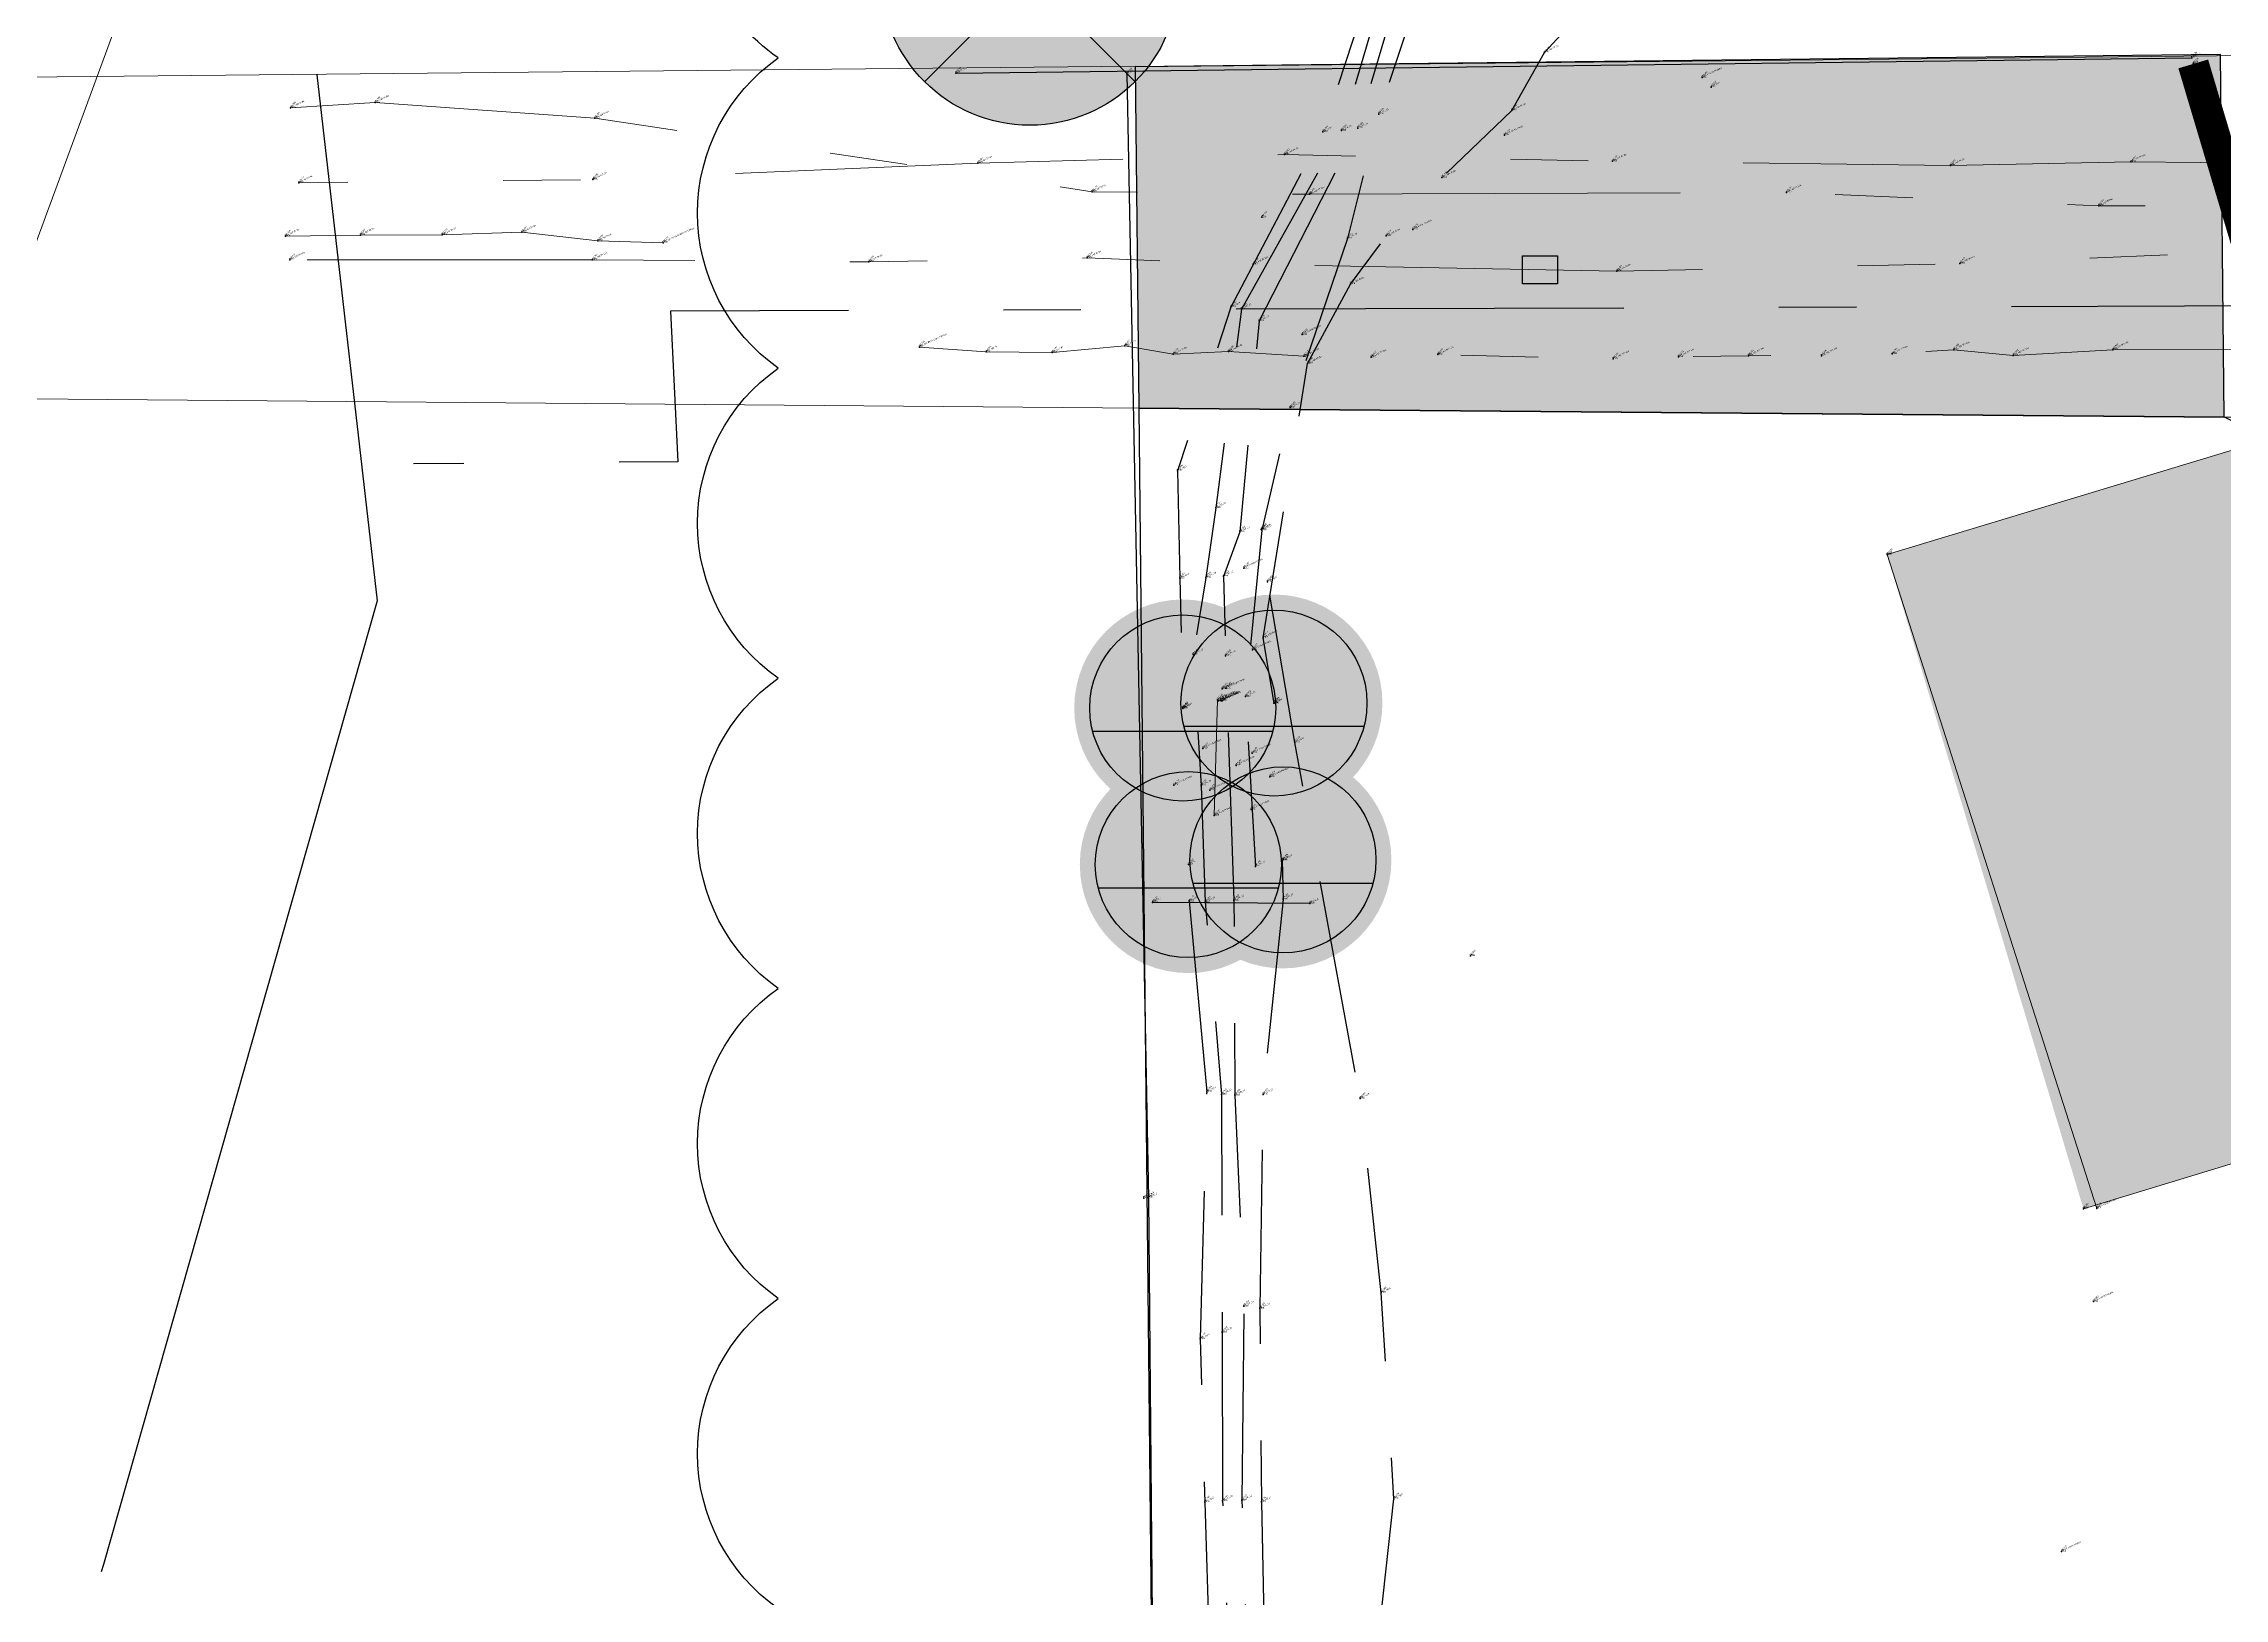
# Model space of a CAD drawing. Extents: x 39620 to 40409, y 5930668 to 5931695.
# Drawn here: x 39962.3 to 40032.6, y 5931147.7 to 5931197.8 of the extents above; entities that cross this region are included whole.
import ezdxf

# ---------------------------------------------------------------- set-up
doc = ezdxf.new("R2010")
doc.units = 0
doc.header["$LTSCALE"] = 5
doc.header["$PDSIZE"] = 0.5
for name, pattern in [('CENTERLINEX3', [5, 2.5, -1, 0.5, -1]), ('CENTERLINEX33', [6.5, 2.5, -1, 0.5, -1, 0.5, -1]), ('foc-TIELINE', [1.875, 1.25, -0.625]), ('UG_PIPE', [1.875, 1.25, -0.625])]:
    doc.linetypes.add(name, pattern=pattern)
for name, color, linetype in [('_P-Temp 3', 104, 'Continuous'), ('_P-Temp H3', 71, 'Continuous'), ('AS-FENCE', 48, 'foc-FENCE'), ('AS-PIPE-UG', 44, 'UG_PIPE'), ('AS-POWER', 104, 'foc-POWER'), ('AS-POWER-EXISTING-PP', 72, 'Continuous'), ('AS-SYMBOL', 7, 'Continuous'), ('L-TITLEDB', 4, 'Continuous'), ('P-BUFFER-PURPLE', 187, 'foc-TIELINE'), ('P-TEMP WITHIN RW-H', 254, 'Continuous'), ('PROPOSED-SCOPE', 240, 'Continuous')]:
    doc.layers.add(name, color=color, linetype=linetype)
for name, color, linetype, lineweight in [('AS-CABLE-ATCO PIPELINES', 241, 'foc-CABLE', 9), ('AS-GENERAL', 48, 'Continuous', 18), ('EXISTING PIPE (EXIST OR HP)', 240, 'CENTERLINEX33', 20)]:
    doc.layers.add(name, color=color, linetype=linetype, lineweight=lineweight)
doc.layers.add('AS-TELUS-ATCO PIPELINES', color=7, linetype='foc-TEL', lineweight=9, true_color=0xff9c38)
doc.layers.add('EXISTING PIPE IP', color=7, linetype='CENTERLINEX3', lineweight=30, true_color=0x3800e0)
doc.layers.add('P-GROUND DISTURBANCE-H', color=7, linetype='Continuous', true_color=0x999999)
doc.layers.add('P-TEMP-WITHIN RW', color=7, linetype='Continuous', true_color=0x787878)
for name, color, linetype, plot in [('Z-DESCRIPTION', 4, 'Continuous', False), ('Z-ELEVATION', 2, 'Continuous', False), ('Z-MSPOINT', 7, 'Continuous', False), ('Z-POINTNUMBER', 6, 'Continuous', False)]:
    doc.layers.add(name, color=color, linetype=linetype, plot=plot)
doc.styles.add('DESCRIPTION', font='', dxfattribs={"height": 2.5})
doc.styles.add('ELEVATION', font='', dxfattribs={"height": 2.5})
doc.styles.add('foc-LtypeFont', font='', dxfattribs={"height": 7.35})
doc.styles.add('POINTNUMBER', font='', dxfattribs={"height": 2.5})
doc.styles.get('DESCRIPTION').set_extended_font_data('Arial Narrow')
doc.styles.get('ELEVATION').set_extended_font_data('Arial Narrow')
doc.styles.get('foc-LtypeFont').set_extended_font_data('Arial Narrow')
doc.styles.get('POINTNUMBER').set_extended_font_data('Arial Narrow')
doc.linetypes.add('foc-CABLE', pattern='A,2,-1,["C",foc-LtypeFont,S=0.2,R=0,X=-0.625,Y=-0.75],-1.24,8', length=12.24)
doc.linetypes.add('foc-FENCE', pattern='A,10,-1,["X",foc-LtypeFont,S=0.2,R=0,X=-0.625,Y=-0.75],-1.24', length=12.24)
doc.linetypes.add('foc-POWER', pattern='A,6,-1,["P",foc-LtypeFont,S=0.2,R=0,X=-0.625,Y=-0.75],-1.24,4', length=12.24)
doc.linetypes.add('foc-TEL', pattern='A,2,-1,["T",foc-LtypeFont,S=0.2,R=0,X=-0.425,Y=-0.75],-1.24,8', length=12.24)

# ---------------------------------------------------------------- blocks, each defined once
blk = doc.blocks.new('POWERPOLE')
h = blk.add_hatch(color=255)
edge = h.paths.add_edge_path()
edge.add_arc((0, 0), 0.96, 0, 360)
at = {"linetype": 'Continuous'}
for p, q in [((0.679, -0.679), (-0.679, 0.679)), ((-0.679, -0.679), (0.679, 0.679))]:
    blk.add_line(p, q, dxfattribs=at)
blk.add_circle((0, 0), 0.96, dxfattribs=at)
blk = doc.blocks.new('RISER')
h = blk.add_hatch(color=255)
h.dxf.hatch_style = 1
edge = h.paths.add_edge_path()
edge.add_arc((0, 0), 0.7, 0, 360)
blk.add_hatch(color=48).paths.add_polyline_path([(0.581, -0.15), (-0.581, -0.15, 0.774597)])
at = {"color": 48}
blk.add_line((-0.581, -0.15), (0.581, -0.15), dxfattribs=at)
blk.add_circle((0, 0), 0.6, dxfattribs=at)

msp = doc.modelspace()

# ---------------------------------------------------------------- hatches: boundary and pattern name
at = {"layer": '_P-Temp H3'}
h = msp.add_hatch(color=256, dxfattribs=at)
h.dxf.hatch_style = 1
h.paths.add_polyline_path([(40028.043, 5931160.274), (40040.359, 5931164.018), (40034.006, 5931185.087), (40021.713, 5931181.363)], flags=16)
h.paths.add_polyline_path([(40047.902, 5931154.667), (40040.359, 5931164.018), (40034.006, 5931185.087), (40032.591, 5931185.792), (40057.585, 5931185.583), (40057.901, 5931154.59)], flags=17)
edge = h.paths.add_edge_path(flags=17)
edge.add_line((40047.902, 5931154.667), (40040.359, 5931164.018))
edge.add_line((40048.208, 5931124.669), (40047.902, 5931154.667))
edge.add_line((40048.208, 5931124.669), (39998.209, 5931125.054))
edge.add_line((39998.209, 5931125.054), (39997.587, 5931186.09))
edge.add_line((40032.591, 5931185.792), (39997.587, 5931186.09))
edge.add_line((40034.006, 5931185.087), (40032.591, 5931185.792))
edge.add_line((40040.359, 5931164.018), (40034.006, 5931185.087))
h.paths.add_polyline_path([(40032.591, 5931185.792), (39997.587, 5931186.09), (39998.209, 5931125.054), (40048.208, 5931124.669), (40047.902, 5931154.667), (40057.901, 5931154.59), (40057.585, 5931185.583)])
at = {"layer": 'P-GROUND DISTURBANCE-H'}
h = msp.add_hatch(color=256, dxfattribs=at)
h.dxf.hatch_style = 1
h.paths.add_polyline_path([(40009.953, 5931190.998), (40011.088, 5931190.998), (40011.088, 5931190.095), (40009.953, 5931190.095)])
at = {"layer": 'P-TEMP WITHIN RW-H'}
h = msp.add_hatch(color=256, dxfattribs=at)
h.dxf.hatch_style = 1
h.paths.add_polyline_path([(40032.585, 5931185.792), (40032.466, 5931197.49), (39997.474, 5931197.087), (39997.587, 5931186.09)])

# ---------------------------------------------------------------- linework, layer by layer
at = {"layer": '_P-Temp 3', "flags": 128}
msp.add_lwpolyline([(40047.902, 5931154.667), (40040.359, 5931164.018), (40034.006, 5931185.087), (40032.591, 5931185.792), (39997.587, 5931186.09), (39998.209, 5931125.054), (40048.208, 5931124.669), (40047.902, 5931154.667), (40057.901, 5931154.59), (40057.585, 5931185.583), (40032.591, 5931185.792)], dxfattribs=at)
at = {"layer": 'AS-CABLE-ATCO PIPELINES', "flags": 128}
msp.add_lwpolyline([(40000.021, 5931172.949), (40000.121, 5931176.674)], dxfattribs=at)
at = {"layer": 'AS-FENCE', "flags": 128}
for points in [[(39991.689, 5931196.891), (40031.538, 5931197.385)], [(39997.204, 5931196.866), (39997.902, 5931160.624), (39998.209, 5931125.054), (40053.513, 5931124.773)], [(40003.099, 5931170.114), (39998.033, 5931170.151)]]:
    msp.add_lwpolyline(points, dxfattribs=at)
at = {"layer": 'AS-GENERAL', "const_width": 1, "flags": 128}
msp.add_lwpolyline([(40031.584, 5931197.185), (40034.111, 5931188.716)], dxfattribs=at)
at = {"layer": 'AS-GENERAL', "flags": 128}
msp.add_lwpolyline([(40028.043, 5931160.274), (40040.359, 5931164.018), (40034.006, 5931185.087), (40021.713, 5931181.363), (40028.472, 5931160.285)], dxfattribs=at)
at = {"layer": 'AS-PIPE-UG', "flags": 128}
for points in [[(40001.948, 5931176.569), (40001.601, 5931178.685), (40003.03, 5931187.525), (40004.407, 5931190.085), (40005.565, 5931191.637), (40007.361, 5931193.522), (40009.612, 5931195.685), (40010.666, 5931197.555), (40012.162, 5931199.168), (40012.381, 5931200.386), (40012.312, 5931203.193), (40012.236, 5931207.477), (40011.946, 5931212.052)], [(40004.62, 5931211.965), (40004.804, 5931203.559), (40005.045, 5931199.642), (40003.516, 5931194.992), (40000.559, 5931189.344), (39998.835, 5931184.067), (39998.91, 5931180.6), (39999.004, 5931176.411)], [(40005.149, 5931212.003), (40005.252, 5931203.647), (40005.473, 5931199.605), (40004.119, 5931195.034), (40000.897, 5931189.281), (40000.066, 5931182.87), (39999.753, 5931180.617), (39999.339, 5931178.143), (39999.592, 5931173.911), (39999.724, 5931170.153), (40000.257, 5931163.953), (40000.273, 5931156.278), (40000.29, 5931150.853), (40000.653, 5931141.427), (40000.542, 5931134.452), (40000.516, 5931127.528)], [(40005.826, 5931212.029), (40005.753, 5931203.631), (40005.993, 5931199.647), (40004.649, 5931195.118), (40001.468, 5931188.9), (40000.845, 5931182.096), (40000.318, 5931180.658), (40000.385, 5931178.102), (40000.653, 5931170.209), (40000.686, 5931163.931), (40000.973, 5931157.127), (40000.911, 5931150.862), (40001.216, 5931141.437), (40001.18, 5931134.462), (40001.104, 5931127.53)], [(40006.56, 5931212.03), (40006.32, 5931203.638), (40006.67, 5931199.638), (40005.322, 5931195.567), (40004.312, 5931191.557), (40002.465, 5931186.102), (40001.548, 5931182.152), (40001.03, 5931176.787), (40001.348, 5931171.31)], [(40005.705, 5931127.325), (40005.114, 5931134.555), (40004.837, 5931142.077), (40005.809, 5931150.922), (40005.404, 5931157.561), (40004.724, 5931163.826), (40002.612, 5931175.307), (40001.736, 5931180.491), (40001.534, 5931182.176)], [(40002.207, 5931171.511), (40002.241, 5931170.247), (40001.593, 5931163.96), (40001.486, 5931157.051), (40001.538, 5931150.818), (40001.745, 5931141.42), (40001.745, 5931134.425), (40001.697, 5931127.664)], [(39999.206, 5931170.186), (39999.776, 5931164.042), (39999.568, 5931156.074), (39999.712, 5931150.813), (40000.006, 5931141.389), (39999.845, 5931134.408), (39999.726, 5931127.503)]]:
    msp.add_lwpolyline(points, dxfattribs=at)
at = {"layer": 'AS-POWER', "linetype": 'Continuous', "lineweight": 30, "flags": 128}
msp.add_lwpolyline([(39971.078, 5931196.862), (39971.081, 5931196.837), (39973.033, 5931179.872), (39964.201, 5931148.803), (39964.133, 5931148.563)], dxfattribs=at)
at = {"layer": 'AS-TELUS-ATCO PIPELINES', "lineweight": 13, "flags": 128}
msp.add_lwpolyline([(39964.61, 5931198.45), (39957.878, 5931180.165), (39957.974, 5931166.558)], dxfattribs=at)
at = {"layer": 'EXISTING PIPE (EXIST OR HP)', "flags": 128}
for points in [[(39970.24, 5931195.768), (39972.96, 5931195.94), (39980.049, 5931195.431), (39996.081, 5931193.065), (40003.092, 5931192.984), (40018.472, 5931193.043), (40028.537, 5931192.614), (40039.909, 5931192.602), (40052.676, 5931193.005), (40061.97, 5931193.074), (40072.735, 5931192.555), (40081.833, 5931192.694), (40090.936, 5931193.067), (40099.575, 5931193.084), (40104.772, 5931193.237)], [(40029.568, 5931194.027), (40041.367, 5931193.91), (40056.093, 5931193.994), (40067.868, 5931194.123), (40079.728, 5931194.365), (40093.553, 5931194.383), (40104.71, 5931194.514), (40113.227, 5931194.844)], [(40029.568, 5931194.027), (40023.757, 5931193.906), (40012.855, 5931194.047), (40002.284, 5931194.261), (39992.398, 5931193.98), (39979.985, 5931193.457), (39970.506, 5931193.355)], [(39982.249, 5931191.419), (39980.146, 5931191.485), (39977.696, 5931191.755), (39975.124, 5931191.67), (39972.488, 5931191.666), (39970.07, 5931191.627)], [(40113.241, 5931192.102), (40104.692, 5931192.039), (40093.578, 5931192.108), (40085.516, 5931192.001), (40073.923, 5931191.782), (40061.985, 5931191.562), (40049.748, 5931191.479), (40033.786, 5931191.15), (40024.062, 5931190.747), (40012.998, 5931190.499), (40001.278, 5931190.723), (39995.924, 5931190.929), (39988.879, 5931190.801), (39979.967, 5931190.865), (39970.218, 5931190.873)], [(39990.511, 5931188.057), (39992.667, 5931187.904), (39994.79, 5931187.878), (39997.138, 5931188.092), (39998.69, 5931187.825), (40000.478, 5931187.909), (40002.912, 5931187.764), (40005.08, 5931187.728), (40007.227, 5931187.813), (40012.883, 5931187.676), (40014.986, 5931187.739), (40017.242, 5931187.776), (40021.872, 5931187.835), (40023.867, 5931187.968), (40025.781, 5931187.784), (40028.994, 5931187.971), (40034.77, 5931187.979), (40037.207, 5931187.897), (40039.619, 5931187.851), (40042.126, 5931187.898), (40044.212, 5931187.913), (40046.429, 5931187.879), (40048.501, 5931187.833), (40050.969, 5931187.866), (40053.583, 5931187.946), (40055.937, 5931187.862), (40058.366, 5931187.864), (40060.576, 5931187.773), (40063.012, 5931187.742), (40065.215, 5931187.716), (40067.591, 5931187.731), (40069.884, 5931187.651), (40072.196, 5931187.565), (40074.511, 5931187.603), (40076.999, 5931187.642), (40079.217, 5931187.573), (40081.357, 5931187.577), (40083.312, 5931187.567), (40085.428, 5931187.514), (40085.428, 5931187.514), (40087.517, 5931187.499), (40089.858, 5931187.6), (40091.803, 5931187.494), (40093.971, 5931187.434), (40096.283, 5931187.46), (40098.433, 5931187.46), (40100.873, 5931187.365), (40103.086, 5931187.274), (40105.281, 5931187.328), (40107.245, 5931187.379), (40114.204, 5931187.328), (40115.967, 5931187.285), (40118.604, 5931187.238), (40120.967, 5931187.19), (40123.495, 5931187.254)]]:
    msp.add_lwpolyline(points, dxfattribs=at)
at = {"layer": 'EXISTING PIPE IP', "flags": 128}
msp.add_lwpolyline([(40113.222, 5931189.641), (39982.483, 5931189.214), (39982.723, 5931184.355), (39974.201, 5931184.295)], dxfattribs=at)
at = {"layer": 'L-TITLEDB', "lineweight": 0, "flags": 128}
for points in [[(39997.474, 5931197.087), (40183.419, 5931198.978), (40193.078, 5931199.076), (40192.963, 5931184.45), (40183.565, 5931184.529), (40184.041, 5931137.381)], [(39997.586, 5931186.161), (39997.474, 5931197.117), (39934.444, 5931196.486)], [(40152.917, 5931184.783), (39639.783, 5931189.088)], [(39997.586, 5931186.161), (39998.209, 5931125.054)], [(39997.587, 5931186.09), (40000, 5931186.072)]]:
    msp.add_lwpolyline(points, dxfattribs=at)
at = {"layer": 'P-BUFFER-PURPLE'}
msp.add_lwpolyline([(40009.953, 5931190.998), (40011.088, 5931190.998), (40011.088, 5931190.095), (40009.953, 5931190.095)], close=True, dxfattribs=at)
at = {"layer": 'P-TEMP-WITHIN RW', "flags": 128}
msp.add_lwpolyline([(40032.585, 5931185.792), (40032.466, 5931197.49), (39997.474, 5931197.087), (39997.587, 5931186.09)], close=True, dxfattribs=at)
at = {"layer": 'PROPOSED-SCOPE', "flags": 128}
msp.add_lwpolyline([(39985.962, 5931147.377, -0.520567), (39985.962, 5931157.377, -0.520567), (39985.962, 5931167.377, -0.520567), (39985.962, 5931177.377, -0.520567), (39985.962, 5931187.377, -0.520567), (39985.962, 5931197.377, -0.520567), (39985.962, 5931208.82, -0.520567), (39995.962, 5931208.82, -0.520567), (40005.962, 5931208.82, -0.520567), (40015.962, 5931208.82, -0.520567), (40025.962, 5931208.82, -0.520567), (40035.962, 5931208.82, -0.520567), (40045.962, 5931208.82, -0.520567), (40055.962, 5931208.82, -0.520567), (40065.962, 5931208.82, -0.520567), (40069.154, 5931202.012, -0.520567), (40069.154, 5931192.012, -0.520567), (40069.154, 5931182.012, -0.520567), (40069.154, 5931172.012, -0.520567), (40069.154, 5931162.012, -0.520567), (40069.154, 5931152.012, -0.520567), (40069.154, 5931142.012, -0.520567)], format="xyb", dxfattribs=at)
at = {"layer": 'Z-MSPOINT'}
for p in [(40010.666, 5931197.555, 679.337), (40031.538, 5931197.385, 679.435), (39991.689, 5931196.891, 679.765), (39997.204, 5931196.866, 679.789), (40015.75, 5931196.747, 679.484), (40031.584, 5931197.185, 679.526), (39972.96, 5931195.94, 680.286), (40016.045, 5931196.438, 679.515), (39970.24, 5931195.768, 680.355), (39980.049, 5931195.431, 680.057), (40005.322, 5931195.567, 679.501), (40009.612, 5931195.685, 679.588), (40003.516, 5931194.992, 679.608), (40004.119, 5931195.034, 679.576), (40004.649, 5931195.118, 679.581), (40009.376, 5931194.89, 678.779), (39992.398, 5931193.98, 679.987), (40002.284, 5931194.261, 679.751), (40012.855, 5931194.047, 679.704), (40023.757, 5931193.906, 679.643), (40029.568, 5931194.027, 679.657), (39970.506, 5931193.355, 680.423), (39979.985, 5931193.457, 680.082), (39996.081, 5931193.065, 680.102), (40007.361, 5931193.522, 679.807), (40003.092, 5931192.984, 679.855), (40018.472, 5931193.043, 679.767), (40028.537, 5931192.614, 679.75), (39972.488, 5931191.666, 680.347), (39975.124, 5931191.67, 680.279), (39977.696, 5931191.755, 680.213), (40001.551, 5931192.243, 679.956), (40006.427, 5931191.849, 678.975), (39970.07, 5931191.627, 680.408), (39980.146, 5931191.485, 680.089), (39982.249, 5931191.419, 680.102), (40004.312, 5931191.557, 679.912), (40005.565, 5931191.637, 679.918), (39970.218, 5931190.873, 680.351), (39979.967, 5931190.865, 680.087), (39988.879, 5931190.801, 680.079), (39995.924, 5931190.929, 680.186), (40001.278, 5931190.723, 680.039), (40012.998, 5931190.499, 679.933), (40024.062, 5931190.747, 679.853), (40004.407, 5931190.085, 679.989), (40000.559, 5931189.344, 680.086), (40000.897, 5931189.281, 680.09), (40001.468, 5931188.9, 680.095), (40002.855, 5931188.457, 679.21), (39990.511, 5931188.057, 680.206), (39992.667, 5931187.904, 680.244), (39994.79, 5931187.878, 680.291), (39997.138, 5931188.092, 680.293), (39998.69, 5931187.825, 680.14), (40000.478, 5931187.909, 680.12), (40002.912, 5931187.764, 680.135), (40003.03, 5931187.525, 680.099), (40005.08, 5931187.728, 680.067), (40007.227, 5931187.813, 680.079), (40012.883, 5931187.676, 680.044), (40014.986, 5931187.739, 680.074), (40017.242, 5931187.776, 680.011), (40019.598, 5931187.776, 679.988), (40021.872, 5931187.835, 679.965), (40023.867, 5931187.968, 679.985), (40025.781, 5931187.784, 680.001), (40028.994, 5931187.971, 679.968), (40002.465, 5931186.102, 680.12), (39998.835, 5931184.067, 680.289), (40000.066, 5931182.87, 680.212), (40000.845, 5931182.096, 680.184), (40001.534, 5931182.176, 679.348), (40001.548, 5931182.152, 680.254), (40021.713, 5931181.363, 680.226), (39998.91, 5931180.6, 680.263), (39999.753, 5931180.617, 680.215), (40000.318, 5931180.658, 680.212), (40000.974, 5931180.926, 679.347), (40001.736, 5931180.491, 679.359), (40001.252, 5931178.292, 678.957), (40001.601, 5931178.685, 679.826), (39999.339, 5931178.143, 679.952), (40000.385, 5931178.102, 679.838), (40000.275, 5931177.034, 679.093), (40000.404, 5931177.057, 679.087), (39999.001, 5931176.406, 680.016), (39999.004, 5931176.417, 680.013), (39999.004, 5931176.411, 680.008), (40000.121, 5931176.674, 679.105), (40000.153, 5931176.646, 679.122), (40000.218, 5931176.658, 679.105), (40000.254, 5931176.647, 679.099), (40000.261, 5931176.655, 679.128), (40000.271, 5931176.652, 679.12), (40001.03, 5931176.787, 679.972), (40001.942, 5931176.577, 679.994), (40001.948, 5931176.569, 679.989), (39999.65, 5931175.112, 679.073), (40001.238, 5931174.962, 679.083), (40002.612, 5931175.307, 679.013), (40000.726, 5931174.565, 679.087), (40001.812, 5931174.194, 679.024), (39998.714, 5931173.93, 679.218), (39999.592, 5931173.911, 679.958), (39999.882, 5931173.769, 679.078), (40000.021, 5931172.949, 679.106), (40001.209, 5931173.145, 679.102), (39999.184, 5931171.37, 680.122), (40001.348, 5931171.31, 680.096), (40002.207, 5931171.511, 679.238), (40002.232, 5931171.521, 679.245), (39998.033, 5931170.151, 680.507), (39999.206, 5931170.186, 680.187), (39999.724, 5931170.153, 680.193), (40000.653, 5931170.209, 680.205), (40002.241, 5931170.247, 679.321), (40003.099, 5931170.114, 680.272), (40008.281, 5931168.422, 680.504), (39999.776, 5931164.042, 680.891), (40000.257, 5931163.953, 680.924), (40000.686, 5931163.931, 680.912), (40001.593, 5931163.96, 679.879), (40004.724, 5931163.826, 679.948), (39997.748, 5931160.617, 681.082), (39997.902, 5931160.624, 681.212), (40028.043, 5931160.274, 680.891), (40028.472, 5931160.285, 680.892), (40005.404, 5931157.561, 679.985), (40028.368, 5931157.278, 680.955), (40000.973, 5931157.127, 681.422), (40001.486, 5931157.051, 680.453), (39999.568, 5931156.074, 681.57), (40000.273, 5931156.278, 681.548), (40005.809, 5931150.922, 680.556), (39999.712, 5931150.813, 681.795), (40000.29, 5931150.853, 681.751), (40000.911, 5931150.862, 681.708), (40001.538, 5931150.818, 680.741), (40027.332, 5931149.22, 681.278)]:
    msp.add_point(p, dxfattribs=at)

# ---------------------------------------------------------------- block references
at = {"layer": 'AS-POWER-EXISTING-PP', "xscale": 5, "yscale": 5, "zscale": 5}
msp.add_blockref('POWERPOLE', (39994.072, 5931200.007), dxfattribs=at)
at = {"layer": 'AS-SYMBOL', "xscale": 4.999081765, "yscale": 4.999081765, "zscale": 4.999081765}
for p in [(39999.004, 5931176.417), (40001.942, 5931176.577), (39999.184, 5931171.37), (40002.232, 5931171.521)]:
    msp.add_blockref('RISER', p, dxfattribs=at)

# ---------------------------------------------------------------- texts
at = {"layer": 'Z-DESCRIPTION', "style": 'DESCRIPTION'}
for s, height, p in [('Pipe_ug6 5ft 3in', 0.04999, (40010.666, 5931197.555)), ('FENCE_1', 0.05, (40031.538, 5931197.385)), ('GATE', 0.05, (40031.584, 5931197.185)), ('FENCE_1', 0.05, (39991.689, 5931196.891)), ('FENCE_2', 0.05, (39997.204, 5931196.866)), ('CABLE-UG16 POWER', 0.04999, (40015.75, 5931196.747)), ('PP 1 Wire', 0.05, (40016.045, 5931196.438)), ('Pipe_ug3 4ft 8in', 0.04999, (39970.24, 5931195.768)), ('Pipe_ug3 4ft 8in', 0.04999, (39972.96, 5931195.94)), ('Pipe_ug6 4ft 8in', 0.04999, (40009.612, 5931195.685)), ('Pipe_ug3 4ft 8in', 0.04999, (39980.049, 5931195.431)), ('P/L_UG_13', 0.05, (40004.119, 5931195.034)), ('P/L_UG_12', 0.05, (40004.649, 5931195.118)), ('P/L_UG_11', 0.05, (40005.322, 5931195.567)), ('Pipe_ug4 4ft 1in', 0.04999, (40002.284, 5931194.261)), ('Pipe_ug14', 0.05, (40003.516, 5931194.992)), ('CABLE-UG8 POWER', 0.04999, (40009.376, 5931194.89)), ('Pipe_ug4 3ft 1in', 0.04999, (39992.398, 5931193.98)), ('Pipe_ug4 4ft 7in', 0.04999, (40012.855, 5931194.047)), ('Pipe_ug4 3ft 9in', 0.04999, (40023.757, 5931193.906)), ('Pipe_ug4 2ft 11in', 0.04999, (40029.568, 5931194.027)), ('Pipe_ug4 2ft 5in', 0.04999, (39970.506, 5931193.355)), ('Pipe_ug4 2ft 5in', 0.04999, (39979.985, 5931193.457)), ('Pipe_ug3 4ft 8in', 0.04999, (39996.081, 5931193.065)), ('Pipe_ug3 4ft 11in', 0.04999, (40003.092, 5931192.984)), ('Pipe_ug6 4ft 8in', 0.04999, (40007.361, 5931193.522)), ('Pipe_ug3 4ft 11in', 0.04999, (40018.472, 5931193.043)), ('Pipe_ug3 3ft 9in', 0.04999, (40028.537, 5931192.614)), ('Pipe_ug2 3ft 2in', 0.04999, (39970.07, 5931191.627)), ('Pipe_ug2 3ft 2in', 0.04999, (39972.488, 5931191.666)), ('Pipe_ug2 3ft 2in', 0.04999, (39975.124, 5931191.67)), ('Pipe_ug2 3ft 2in', 0.04999, (39977.696, 5931191.755)), ('Pipe_ug2 3ft 2in', 0.04999, (39980.146, 5931191.485)), ('Pipe_ug2 3ft 2in START OF SINGLE', 0.04999, (39982.249, 5931191.419)), ('PIc', 0.05, (40001.551, 5931192.243)), ('P/L_UG_11', 0.05, (40004.312, 5931191.557)), ('Pipe_ug6 4ft 8in', 0.04999, (40005.565, 5931191.637)), ('CABLE-UG8 POWER', 0.04999, (40006.427, 5931191.849)), ('Pipe_ug5 2ft 11in', 0.04999, (39970.218, 5931190.873)), ('Pipe_ug5 2ft 11in', 0.04999, (39979.967, 5931190.865)), ('Pipe_ug5 3ft 2in', 0.04999, (39988.879, 5931190.801)), ('Pipe_ug5 3ft 8in', 0.04999, (39995.924, 5931190.929)), ('Pipe_ug5 3ft 11in', 0.04999, (40024.062, 5931190.747)), ('Pipe_ug5 3ft 10in', 0.04999, (40001.278, 5931190.723)), ('Pipe_ug6 4ft 8in', 0.04999, (40004.407, 5931190.085)), ('Pipe_ug5 3ft 3in', 0.04999, (40012.998, 5931190.499)), ('Pipe_ug14', 0.05, (40000.559, 5931189.344)), ('P/L_UG_13', 0.05, (40000.897, 5931189.281)), ('P/L_UG_12', 0.05, (40001.468, 5931188.9)), ('Pipe_ug1 8ft 4in End Of SIGNal', 0.04999, (39990.511, 5931188.057)), ('Pipe_ug1 7ft', 0.04999, (39997.138, 5931188.092)), ('CABLE-UG8 POWER', 0.04999, (40002.855, 5931188.457)), ('Pipe_ug1 8FT 6IN', 0.04999, (40023.867, 5931187.968)), ('Pipe_ug1 8FT 6IN', 0.04999, (40028.994, 5931187.971)), ('Pipe_ug1 7ft', 0.04999, (39992.667, 5931187.904)), ('Pipe_ug1 7ft', 0.04999, (39994.79, 5931187.878)), ('Pipe_ug1 7ft 7in', 0.04999, (39998.69, 5931187.825)), ('Pipe_ug1 7ft 7in', 0.04999, (40000.478, 5931187.909)), ('Pipe_ug1 7ft 11in', 0.04999, (40002.912, 5931187.764)), ('Pipe_ug6 6ft 6in', 0.04999, (40003.03, 5931187.525)), ('Pipe_ug1 7ft 11in', 0.04999, (40005.08, 5931187.728)), ('Pipe_ug1 9FT 2IN', 0.04999, (40007.227, 5931187.813)), ('Pipe_ug1 7FT 8IN', 0.04999, (40012.883, 5931187.676)), ('Pipe_ug1 7FT 8IN', 0.04999, (40014.986, 5931187.739)), ('Pipe_ug1 7FT 8IN', 0.04999, (40017.242, 5931187.776)), ('Pipe_ug1 7FT 8IN', 0.04999, (40019.598, 5931187.776)), ('Pipe_ug1 7FT 8IN', 0.04999, (40021.872, 5931187.835)), ('Pipe_ug1 8FT 6IN', 0.04999, (40025.781, 5931187.784)), ('P/L_UG_11', 0.05, (40002.465, 5931186.102)), ('Pipe_ug14', 0.05, (39998.835, 5931184.067)), ('P/L_UG_13', 0.05, (40000.066, 5931182.87)), ('P/L_UG_12', 0.05, (40000.845, 5931182.096)), ('Pipe_ug16', 0.05, (40001.534, 5931182.176)), ('P/L_UG_11', 0.05, (40001.548, 5931182.152)), ('CABLE-UG8 POWER', 0.04999, (40000.974, 5931180.926)), ('BLDG', 0.05, (40021.713, 5931181.363)), ('Pipe_ug14', 0.05, (39998.91, 5931180.6)), ('P/L_UG_13', 0.05, (39999.753, 5931180.617)), ('P/L_UG_12', 0.05, (40000.318, 5931180.658)), ('Pipe_ug16', 0.05, (40001.736, 5931180.491)), ('P/L_UG_13', 0.05, (39999.339, 5931178.143)), ('CABLE-UG8 POWER', 0.04999, (40001.252, 5931178.292)), ('Pipe_ug6 2ft 5in', 0.04999, (40001.601, 5931178.685)), ('P/L_UG_12', 0.05, (40000.385, 5931178.102)), ('CABLE-UG POWER', 0.04999, (40000.121, 5931176.674)), ('CABLE-UG3 POWER', 0.04999, (40000.153, 5931176.646)), ('CABLE-UG5 POWER', 0.04999, (40000.218, 5931176.658)), ('CABLE-UG4 POWER', 0.04999, (40000.254, 5931176.647)), ('CABLE-UG1 POWER', 0.04999, (40000.261, 5931176.655)), ('PED POWER', 0.05, (40000.275, 5931177.034)), ('CABLE-UG2 POWER', 0.04999, (40000.271, 5931176.652)), ('CABLE-UG8 POWER', 0.04999, (40000.404, 5931177.057)), ('P/L_UG_11', 0.05, (40001.03, 5931176.787)), ('Pipe_ug7', 0.05, (39999.001, 5931176.406)), ('Pipe_ug14', 0.05, (39999.004, 5931176.411)), ('RISER2', 0.05, (39999.004, 5931176.417)), ('RISER1', 0.05, (40001.942, 5931176.577)), ('Pipe_ug6', 0.05, (40001.948, 5931176.569)), ('CABLE-UG3 POWER', 0.04999, (39999.65, 5931175.112)), ('CABLE-UG1 POWER', 0.04999, (40000.726, 5931174.565)), ('CABLE-UG2 POWER', 0.04999, (40001.238, 5931174.962)), ('Pipe_ug16', 0.05, (40002.612, 5931175.307)), ('CABLE-UG5 POWER', 0.04999, (39998.714, 5931173.93)), ('P/L_UG_13', 0.05, (39999.592, 5931173.911)), ('CABLE-UG4 POWER', 0.04999, (40001.812, 5931174.194)), ('CABLE-UG5 POWER', 0.04999, (39999.882, 5931173.769)), ('CABLE-UG1 POWER', 0.04999, (40001.209, 5931173.145)), ('CABLE-UG POWER', 0.04999, (40000.021, 5931172.949)), ('RISER2', 0.05, (39999.184, 5931171.37)), ('P/L_UG_11', 0.05, (40001.348, 5931171.31)), ('P/L_UG_17', 0.05, (40002.207, 5931171.511)), ('RISER1', 0.05, (40002.232, 5931171.521)), ('FENCE_8', 0.05, (39998.033, 5931170.151)), ('Pipe_ug15', 0.05, (39999.206, 5931170.186)), ('P/L_UG_13', 0.05, (39999.724, 5931170.153)), ('P/L_UG_12', 0.05, (40000.653, 5931170.209)), ('P/L_UG_17', 0.05, (40002.241, 5931170.247)), ('FENCE_8', 0.05, (40003.099, 5931170.114)), ('PIc', 0.05, (40008.281, 5931168.422)), ('Pipe_ug15', 0.05, (39999.776, 5931164.042)), ('P/L_UG_13', 0.05, (40000.257, 5931163.953)), ('P/L_UG_12', 0.05, (40000.686, 5931163.931)), ('P/L_UG_17', 0.05, (40001.593, 5931163.96)), ('Pipe_ug16', 0.05, (40004.724, 5931163.826)), ('FENCE_2', 0.05, (39997.748, 5931160.617)), ('FENCE_5', 0.05, (39997.902, 5931160.624)), ('BLDG', 0.05, (40028.043, 5931160.274)), ('CABLE-UG15 POWER', 0.04999, (40028.472, 5931160.285)), ('P/L_UG_12', 0.05, (40000.973, 5931157.127)), ('P/L_UG_17', 0.05, (40001.486, 5931157.051)), ('Pipe_ug16', 0.05, (40005.404, 5931157.561)), ('CABLE-UG15 POWER', 0.04999, (40028.368, 5931157.278)), ('Pipe_ug15', 0.05, (39999.568, 5931156.074)), ('P/L_UG_13', 0.05, (40000.273, 5931156.278)), ('Pipe_ug15', 0.05, (39999.712, 5931150.813)), ('P/L_UG_13', 0.05, (40000.29, 5931150.853)), ('P/L_UG_12', 0.05, (40000.911, 5931150.862)), ('P/L_UG_17', 0.05, (40001.538, 5931150.818)), ('Pipe_ug16', 0.05, (40005.809, 5931150.922)), ('CABLE-UG15 POWER', 0.04999, (40027.332, 5931149.22))]:
    msp.add_text(s, height=height, rotation=24, dxfattribs=at).set_placement(p)
at = {"layer": 'Z-ELEVATION', "style": 'ELEVATION'}
for s, p in [('679.337', (40010.666, 5931197.555)), ('679.435', (40031.538, 5931197.385)), ('679.526', (40031.584, 5931197.185)), ('679.765', (39991.689, 5931196.891)), ('679.789', (39997.204, 5931196.866)), ('679.484', (40015.75, 5931196.747)), ('679.515', (40016.045, 5931196.438)), ('680.355', (39970.24, 5931195.768)), ('680.286', (39972.96, 5931195.94)), ('680.057', (39980.049, 5931195.431)), ('679.608', (40003.516, 5931194.992)), ('679.576', (40004.119, 5931195.034)), ('679.581', (40004.649, 5931195.118)), ('679.501', (40005.322, 5931195.567)), ('679.588', (40009.612, 5931195.685)), ('678.779', (40009.376, 5931194.89)), ('679.987', (39992.398, 5931193.98)), ('679.751', (40002.284, 5931194.261)), ('679.704', (40012.855, 5931194.047)), ('679.643', (40023.757, 5931193.906)), ('679.657', (40029.568, 5931194.027)), ('680.423', (39970.506, 5931193.355)), ('680.082', (39979.985, 5931193.457)), ('680.102', (39996.081, 5931193.065)), ('679.855', (40003.092, 5931192.984)), ('679.807', (40007.361, 5931193.522)), ('679.767', (40018.472, 5931193.043)), ('679.956', (40001.551, 5931192.243)), ('679.750', (40028.537, 5931192.614)), ('680.408', (39970.07, 5931191.627)), ('680.347', (39972.488, 5931191.666)), ('680.279', (39975.124, 5931191.67)), ('680.213', (39977.696, 5931191.755)), ('680.089', (39980.146, 5931191.485)), ('679.912', (40004.312, 5931191.557)), ('679.918', (40005.565, 5931191.637)), ('678.975', (40006.427, 5931191.849)), ('680.351', (39970.218, 5931190.873)), ('680.087', (39979.967, 5931190.865)), ('680.102', (39982.249, 5931191.419)), ('680.079', (39988.879, 5931190.801)), ('680.186', (39995.924, 5931190.929)), ('680.039', (40001.278, 5931190.723)), ('679.989', (40004.407, 5931190.085)), ('679.933', (40012.998, 5931190.499)), ('679.853', (40024.062, 5931190.747)), ('680.086', (40000.559, 5931189.344)), ('680.090', (40000.897, 5931189.281)), ('680.095', (40001.468, 5931188.9)), ('680.206', (39990.511, 5931188.057)), ('680.293', (39997.138, 5931188.092)), ('679.210', (40002.855, 5931188.457)), ('679.985', (40023.867, 5931187.968)), ('679.968', (40028.994, 5931187.971)), ('680.244', (39992.667, 5931187.904)), ('680.291', (39994.79, 5931187.878)), ('680.140', (39998.69, 5931187.825)), ('680.120', (40000.478, 5931187.909)), ('680.135', (40002.912, 5931187.764)), ('680.099', (40003.03, 5931187.525)), ('680.067', (40005.08, 5931187.728)), ('680.079', (40007.227, 5931187.813)), ('680.044', (40012.883, 5931187.676)), ('680.074', (40014.986, 5931187.739)), ('680.011', (40017.242, 5931187.776)), ('679.988', (40019.598, 5931187.776)), ('679.965', (40021.872, 5931187.835)), ('680.001', (40025.781, 5931187.784)), ('680.120', (40002.465, 5931186.102)), ('680.289', (39998.835, 5931184.067)), ('680.212', (40000.066, 5931182.87)), ('680.184', (40000.845, 5931182.096)), ('679.348', (40001.534, 5931182.176)), ('680.254', (40001.548, 5931182.152)), ('679.347', (40000.974, 5931180.926)), ('680.226', (40021.713, 5931181.363)), ('680.263', (39998.91, 5931180.6)), ('680.215', (39999.753, 5931180.617)), ('680.212', (40000.318, 5931180.658)), ('679.359', (40001.736, 5931180.491)), ('679.952', (39999.339, 5931178.143)), ('678.957', (40001.252, 5931178.292)), ('679.826', (40001.601, 5931178.685)), ('679.838', (40000.385, 5931178.102)), ('679.093', (40000.275, 5931177.034)), ('679.087', (40000.404, 5931177.057)), ('679.972', (40001.03, 5931176.787)), ('680.016', (39999.001, 5931176.406)), ('680.013', (39999.004, 5931176.417)), ('680.008', (39999.004, 5931176.411)), ('679.105', (40000.121, 5931176.674)), ('679.122', (40000.153, 5931176.646)), ('679.105', (40000.218, 5931176.658)), ('679.099', (40000.254, 5931176.647)), ('679.128', (40000.261, 5931176.655)), ('679.120', (40000.271, 5931176.652)), ('679.994', (40001.942, 5931176.577)), ('679.989', (40001.948, 5931176.569)), ('679.013', (40002.612, 5931175.307)), ('679.073', (39999.65, 5931175.112)), ('679.083', (40001.238, 5931174.962)), ('679.218', (39998.714, 5931173.93)), ('679.958', (39999.592, 5931173.911)), ('679.087', (40000.726, 5931174.565)), ('679.024', (40001.812, 5931174.194)), ('679.078', (39999.882, 5931173.769)), ('679.106', (40000.021, 5931172.949)), ('679.102', (40001.209, 5931173.145)), ('680.122', (39999.184, 5931171.37)), ('680.096', (40001.348, 5931171.31)), ('679.238', (40002.207, 5931171.511)), ('679.245', (40002.232, 5931171.521)), ('680.507', (39998.033, 5931170.151)), ('680.187', (39999.206, 5931170.186)), ('680.193', (39999.724, 5931170.153)), ('680.205', (40000.653, 5931170.209)), ('679.321', (40002.241, 5931170.247)), ('680.272', (40003.099, 5931170.114)), ('680.504', (40008.281, 5931168.422)), ('680.891', (39999.776, 5931164.042)), ('680.924', (40000.257, 5931163.953)), ('680.912', (40000.686, 5931163.931)), ('679.879', (40001.593, 5931163.96)), ('679.948', (40004.724, 5931163.826)), ('681.082', (39997.748, 5931160.617)), ('681.212', (39997.902, 5931160.624)), ('680.891', (40028.043, 5931160.274)), ('680.892', (40028.472, 5931160.285)), ('681.422', (40000.973, 5931157.127)), ('680.453', (40001.486, 5931157.051)), ('679.985', (40005.404, 5931157.561)), ('680.955', (40028.368, 5931157.278)), ('681.570', (39999.568, 5931156.074)), ('681.548', (40000.273, 5931156.278)), ('681.795', (39999.712, 5931150.813)), ('681.751', (40000.29, 5931150.853)), ('681.708', (40000.911, 5931150.862)), ('680.741', (40001.538, 5931150.818)), ('680.556', (40005.809, 5931150.922)), ('681.278', (40027.332, 5931149.22))]:
    msp.add_text(s, height=0.05, rotation=44.99999, dxfattribs=at).set_placement(p)
at = {"layer": 'Z-POINTNUMBER', "style": 'POINTNUMBER'}
for s, p in [('2113', (40010.666, 5931197.555)), ('2273', (40031.538, 5931197.385)), ('2272', (39991.689, 5931196.891)), ('2274', (39997.204, 5931196.866)), ('2325', (40015.75, 5931196.747)), ('2283', (40031.584, 5931197.185)), ('2074', (39972.96, 5931195.94)), ('2324', (40016.045, 5931196.438)), ('2075', (39970.24, 5931195.768)), ('2073', (39980.049, 5931195.431)), ('2135', (40004.649, 5931195.118)), ('2136', (40005.322, 5931195.567)), ('2112', (40009.612, 5931195.685)), ('2133', (40003.516, 5931194.992)), ('2134', (40004.119, 5931195.034)), ('2216', (40009.376, 5931194.89)), ('2087', (39992.398, 5931193.98)), ('2086', (40002.284, 5931194.261)), ('2085', (40012.855, 5931194.047)), ('2084', (40023.757, 5931193.906)), ('2083', (40029.568, 5931194.027)), ('2089', (39970.506, 5931193.355)), ('2088', (39979.985, 5931193.457)), ('2072', (39996.081, 5931193.065)), ('2111', (40007.361, 5931193.522)), ('2070', (40018.472, 5931193.043)), ('2071', (40003.092, 5931192.984)), ('2069', (40028.537, 5931192.614)), ('2060', (39970.07, 5931191.627)), ('2059', (39972.488, 5931191.666)), ('2058', (39975.124, 5931191.67)), ('2057', (39977.696, 5931191.755)), ('2295', (40001.551, 5931192.243)), ('2110', (40005.565, 5931191.637)), ('2215', (40006.427, 5931191.849)), ('2056', (39980.146, 5931191.485)), ('2055', (39982.249, 5931191.419)), ('2101', (39995.924, 5931190.929)), ('2137', (40004.312, 5931191.557)), ('2104', (39970.218, 5931190.873)), ('2103', (39979.967, 5931190.865)), ('2102', (39988.879, 5931190.801)), ('2100', (40001.278, 5931190.723)), ('2099', (40012.998, 5931190.499)), ('2098', (40024.062, 5931190.747)), ('2109', (40004.407, 5931190.085)), ('2153', (40000.559, 5931189.344)), ('2147', (40000.897, 5931189.281)), ('2142', (40001.468, 5931188.9)), ('2051', (39997.138, 5931188.092)), ('2214', (40002.855, 5931188.457)), ('2054', (39990.511, 5931188.057)), ('2053', (39992.667, 5931187.904)), ('2052', (39994.79, 5931187.878)), ('2050', (39998.69, 5931187.825)), ('2049', (40000.478, 5931187.909)), ('2048', (40002.912, 5931187.764)), ('2108', (40003.03, 5931187.525)), ('2047', (40005.08, 5931187.728)), ('2046', (40007.227, 5931187.813)), ('2045', (40012.883, 5931187.676)), ('2044', (40014.986, 5931187.739)), ('2043', (40017.242, 5931187.776)), ('2042', (40019.598, 5931187.776)), ('2041', (40021.872, 5931187.835)), ('2040', (40023.867, 5931187.968)), ('2039', (40025.781, 5931187.784)), ('2038', (40028.994, 5931187.971)), ('2138', (40002.465, 5931186.102)), ('2154', (39998.835, 5931184.067)), ('2148', (40000.066, 5931182.87)), ('2143', (40000.845, 5931182.096)), ('2185', (40001.534, 5931182.176)), ('2139', (40001.548, 5931182.152)), ('2319', (40021.713, 5931181.363)), ('2155', (39998.91, 5931180.6)), ('2149', (39999.753, 5931180.617)), ('2144', (40000.318, 5931180.658)), ('2213', (40000.974, 5931180.926)), ('2184', (40001.736, 5931180.491)), ('2212', (40001.252, 5931178.292)), ('2107', (40001.601, 5931178.685)), ('2150', (39999.339, 5931178.143)), ('2145', (40000.385, 5931178.102)), ('2210', (40000.275, 5931177.034)), ('2211', (40000.404, 5931177.057)), ('2120', (39999.001, 5931176.406)), ('2119', (39999.004, 5931176.417)), ('2156', (39999.004, 5931176.411)), ('2197', (40000.121, 5931176.674)), ('2204', (40000.153, 5931176.646)), ('2209', (40000.218, 5931176.658)), ('2206', (40000.254, 5931176.647)), ('2200', (40000.261, 5931176.655)), ('2202', (40000.271, 5931176.652)), ('2140', (40001.03, 5931176.787)), ('2105', (40001.942, 5931176.577)), ('2106', (40001.948, 5931176.569)), ('2203', (39999.65, 5931175.112)), ('2201', (40001.238, 5931174.962)), ('2183', (40002.612, 5931175.307)), ('2199', (40000.726, 5931174.565)), ('2205', (40001.812, 5931174.194)), ('2207', (39998.714, 5931173.93)), ('2151', (39999.592, 5931173.911)), ('2208', (39999.882, 5931173.769)), ('2196', (40000.021, 5931172.949)), ('2198', (40001.209, 5931173.145)), ('2157', (39999.184, 5931171.37)), ('2141', (40001.348, 5931171.31)), ('2188', (40002.207, 5931171.511)), ('2186', (40002.232, 5931171.521)), ('2330', (39998.033, 5931170.151)), ('2158', (39999.206, 5931170.186)), ('2152', (39999.724, 5931170.153)), ('2146', (40000.653, 5931170.209)), ('2189', (40002.241, 5931170.247)), ('2329', (40003.099, 5931170.114)), ('2294', (40008.281, 5931168.422)), ('2159', (39999.776, 5931164.042)), ('2160', (40000.257, 5931163.953)), ('2161', (40000.686, 5931163.931)), ('2190', (40001.593, 5931163.96)), ('2182', (40004.724, 5931163.826)), ('2275', (39997.748, 5931160.617)), ('2293', (39997.902, 5931160.624)), ('2316', (40028.043, 5931160.274)), ('2311', (40028.472, 5931160.285)), ('2181', (40005.404, 5931157.561)), ('2312', (40028.368, 5931157.278)), ('2162', (40000.973, 5931157.127)), ('2191', (40001.486, 5931157.051)), ('2164', (39999.568, 5931156.074)), ('2163', (40000.273, 5931156.278)), ('2165', (39999.712, 5931150.813)), ('2166', (40000.29, 5931150.853)), ('2167', (40000.911, 5931150.862)), ('2192', (40001.538, 5931150.818)), ('2180', (40005.809, 5931150.922)), ('2313', (40027.332, 5931149.22))]:
    msp.add_text(s, height=0.05, dxfattribs=at).set_placement(p)

doc.saveas('drawing.dxf')
